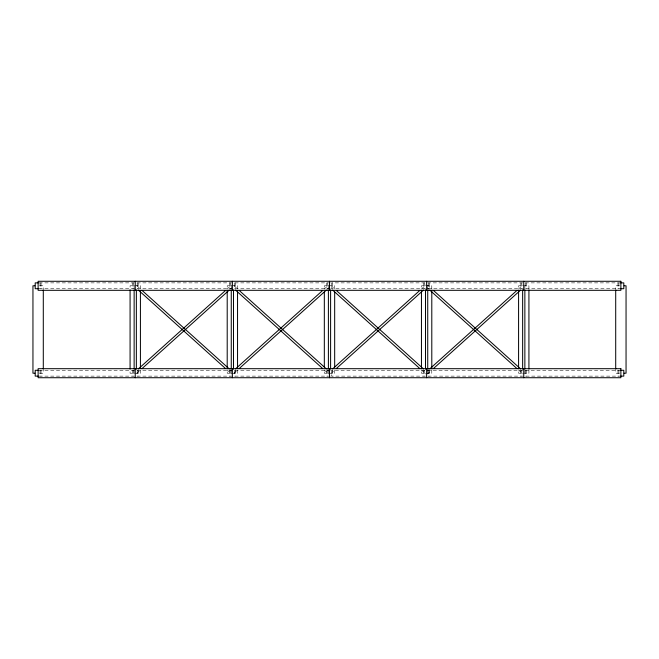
<?xml version="1.0" encoding="UTF-8"?>
<svg xmlns="http://www.w3.org/2000/svg" width="659" height="659" viewBox="0 0 659 659"><rect width="100%" height="100%" fill="white"/><g stroke="black" fill="none" stroke-linecap="round" stroke-linejoin="round"><path stroke-width="0.49" stroke-dasharray="3.29 2.47" d="M227.042 289.103L231.63 284.968M136.751 373.34L140.573 369.897M230.057 289.367L231.589 287.991M324.17 289.103L328.759 284.968M233.879 373.34L237.701 369.897M327.185 289.367L328.709 287.991M421.299 289.103L425.887 284.968M331.007 373.34L334.83 369.897M427.411 371.009L428.943 369.633M518.427 289.103L523.015 284.968M427.37 374.032L431.958 369.897M39.095 282.876L330.62 282.876M620.786 282.876L331.452 282.876L331.452 288.708L620.786 288.708M39.532 285.792L43.296 285.792L43.296 288.881M619.468 285.792L615.704 285.792L615.704 288.881M39.095 288.708L330.62 288.708M39.095 370.292L330.62 370.292M620.786 370.292L331.452 370.292L331.452 376.124L620.786 376.124M39.532 373.208L43.296 373.208L43.296 370.119M619.468 373.208L615.704 373.208L615.704 370.119M39.095 376.124L330.62 376.124M427.37 284.968L431.958 289.103M427.411 287.991L428.943 289.367M518.427 369.897L523.015 374.032M331.007 285.66L334.83 289.103M421.299 369.897L425.887 374.032M233.879 285.66L237.701 289.103M327.185 369.633L328.709 371.009M324.17 369.897L328.759 374.032M136.751 285.66L140.573 289.103M230.057 369.633L231.589 371.009M227.042 369.897L231.63 374.032M618.933 282.876L618.933 288.708M618.933 370.292L618.933 376.124M617.961 282.876L617.961 288.708M617.961 370.292L617.961 376.124M528.922 288.881L528.922 285.792L518.584 285.792L518.584 288.881M528.922 370.119L528.922 373.208L518.584 373.208L518.584 370.119M526.665 282.876L526.665 288.708M526.665 370.292L526.665 376.124M525.701 282.876L525.701 288.708M525.701 370.292L525.701 376.124M524.861 285.792L524.861 288.881M524.861 370.119L524.861 373.208M521.804 282.876L521.804 288.708M521.804 370.292L521.804 376.124M520.841 282.876L520.841 288.708M520.841 370.292L520.841 376.124M431.793 288.881L431.793 285.792L421.455 285.792L421.455 288.881M431.793 370.119L431.793 373.208L421.455 373.208L421.455 370.119M429.536 282.876L429.536 288.708M429.536 370.292L429.536 376.124M428.572 282.876L428.572 288.708M428.572 370.292L428.572 376.124M427.732 285.792L427.732 288.881M427.732 370.119L427.732 373.208M424.676 282.876L424.676 288.708M424.676 370.292L424.676 376.124M423.712 282.876L423.712 288.708M423.712 370.292L423.712 376.124M334.673 288.881L334.673 285.792L324.327 285.792L324.327 288.881M334.673 370.119L334.673 373.208L324.327 373.208L324.327 370.119M332.416 282.876L332.416 288.708M332.416 370.292L332.416 376.124M328.396 285.792L328.396 288.881M328.396 370.119L328.396 373.208M327.548 282.876L327.548 288.708M327.548 370.292L327.548 376.124M326.584 282.876L326.584 288.708M326.584 370.292L326.584 376.124M237.545 288.881L237.545 285.792L227.207 285.792L227.207 288.881M237.545 370.119L237.545 373.208L227.207 373.208L227.207 370.119M235.288 282.876L235.288 288.708M235.288 370.292L235.288 376.124M234.324 282.876L234.324 288.708M234.324 370.292L234.324 376.124M231.268 285.792L231.268 288.881M231.268 370.119L231.268 373.208M230.428 282.876L230.428 288.708M230.428 370.292L230.428 376.124M229.464 282.876L229.464 288.708M229.464 370.292L229.464 376.124M140.416 288.881L140.416 285.792L130.078 285.792L130.078 288.881M140.416 370.119L140.416 373.208L130.078 373.208L130.078 370.119M138.159 282.876L138.159 288.708M138.159 370.292L138.159 376.124M137.196 282.876L137.196 288.708M137.196 370.292L137.196 376.124M134.139 285.792L134.139 288.881M134.139 370.119L134.139 373.208M133.299 282.876L133.299 288.708M133.299 370.292L133.299 376.124M132.335 282.876L132.335 288.708M132.335 370.292L132.335 376.124M41.039 282.876L41.039 288.708M41.039 370.292L41.039 376.124M40.067 282.876L40.067 288.708M40.067 370.292L40.067 376.124"/><path stroke-width="0.99" d="M138.332 368.941L225.518 290.479M142.105 368.521L229.291 290.059M235.461 368.941L322.638 290.479M239.233 368.521L326.419 290.059M332.581 368.941L419.767 290.479M336.362 368.521L423.539 290.059M429.709 368.941L516.895 290.479M433.482 368.521L520.668 290.059M38.214 282.876L35.207 282.876L35.207 288.708L38.214 288.708M620.786 282.876L623.793 282.876L623.793 288.708L620.786 288.708M34.828 285.792L32.95 285.792L32.95 373.208L34.828 373.208M624.172 285.792L626.05 285.792L626.05 373.208L624.172 373.208M38.214 370.292L35.207 370.292L35.207 376.124L38.214 376.124M620.786 370.292L623.793 370.292L623.793 376.124L620.786 376.124M433.482 290.479L520.668 368.941M429.709 290.059L516.895 368.521M336.362 290.479L423.539 368.941M332.581 290.059L419.767 368.521M239.233 290.479L326.419 368.941M235.461 290.059L322.638 368.521M142.105 290.479L229.291 368.941M138.332 290.059L225.518 368.521M615.704 289.911L615.704 369.089M528.922 289.911L528.922 369.089M524.861 289.911L524.861 369.089M523.757 281.278L523.757 290.306M523.757 368.694L523.757 377.722M522.645 289.911L522.645 369.089M518.584 290.932L518.584 368.068M431.793 290.932L431.793 368.068M427.732 289.911L427.732 369.089M426.628 281.278L426.628 290.306M426.628 368.694L426.628 377.722M425.516 289.911L425.516 369.089M421.455 290.932L421.455 368.068M334.673 291.962L334.673 367.038M330.604 289.911L330.604 369.089M329.5 281.278L329.5 290.306M329.5 368.694L329.5 377.722M328.396 289.911L328.396 369.089M324.327 291.962L324.327 367.038M237.545 290.932L237.545 368.068M233.484 289.911L233.484 369.089M232.372 281.278L232.372 290.306M232.372 368.694L232.372 377.722M231.268 289.911L231.268 369.089M227.207 290.932L227.207 368.068M140.416 290.932L140.416 368.068M136.355 289.911L136.355 369.089M135.243 281.278L135.243 290.306M135.243 368.694L135.243 377.722M134.139 289.911L134.139 369.089M130.078 289.911L130.078 369.089M43.296 289.911L43.296 369.089M620.877 281.278L38.123 281.278L38.123 290.306L620.877 290.306L620.877 281.278M620.877 368.694L38.123 368.694L38.123 377.722L620.877 377.722L620.877 368.694"/></g></svg>
